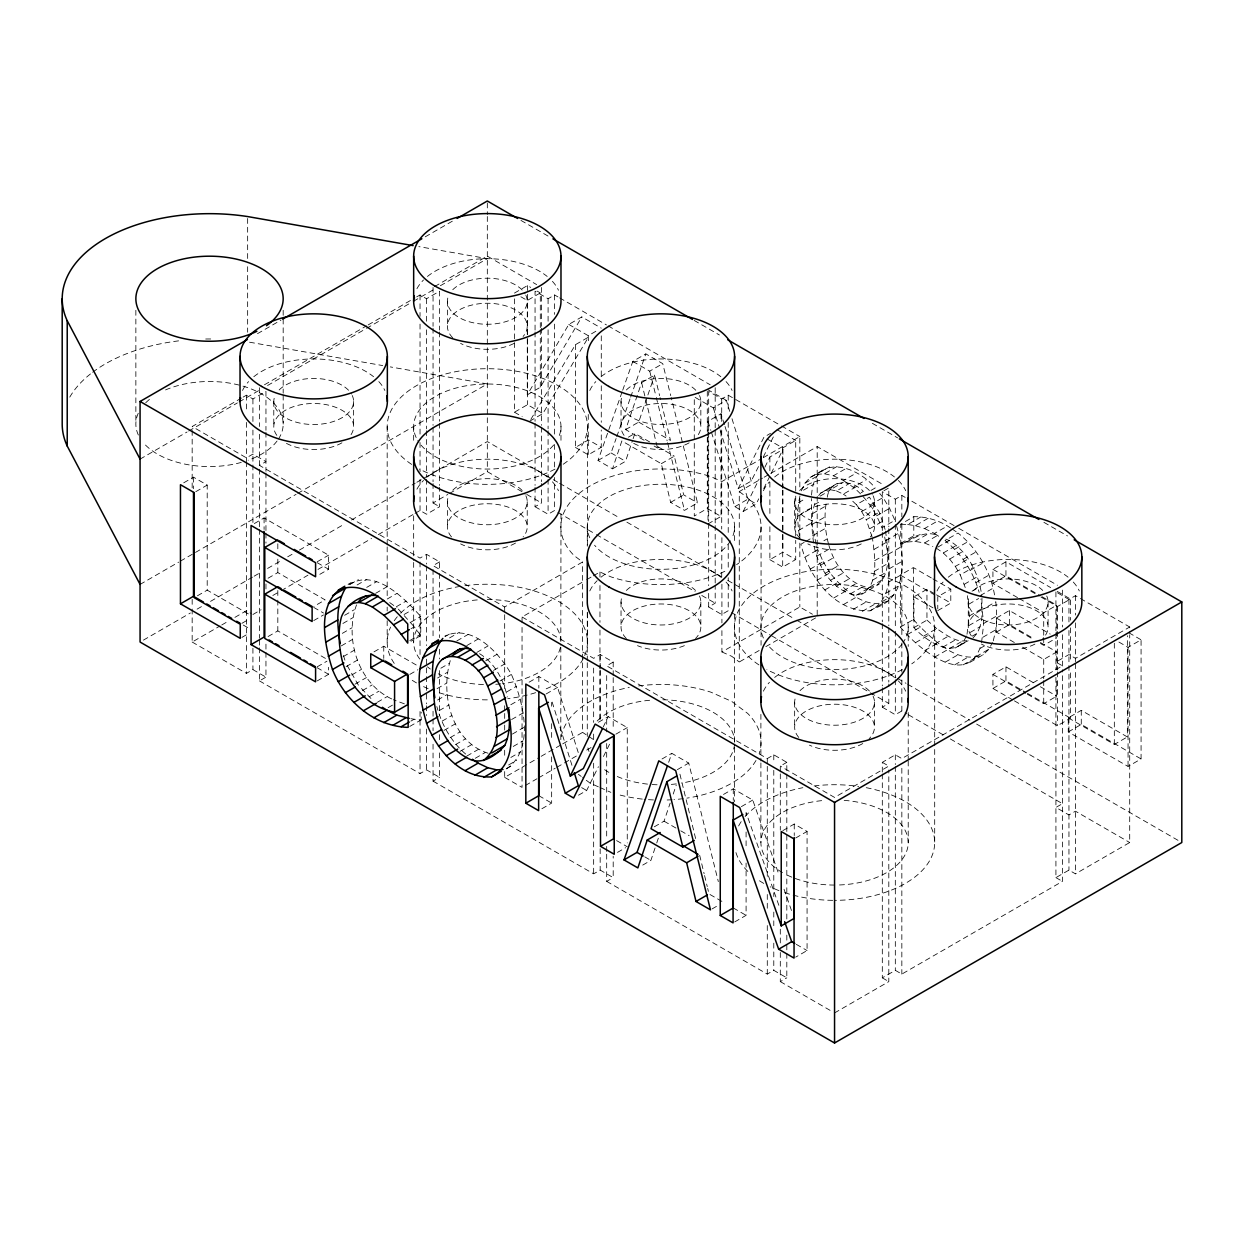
<?xml version="1.0" encoding="UTF-8"?>
<svg xmlns="http://www.w3.org/2000/svg" width="1244" height="1244" viewBox="0 0 1244 1244"><rect width="100%" height="100%" fill="white"/><g stroke="black" fill="none" stroke-linecap="round" stroke-linejoin="round"><path stroke-width="0.75" stroke-dasharray="5 3.75" d="M814.12 546.38C818.661 567.917 832.874 591.382 856.214 595.207C880.705 590.807 874.734 556.628 872.526 538.605M828.924 545.416C834.32 564.589 848.377 584.416 869.229 587.697C893.721 583.296 887.749 549.117 885.557 531.095M488.052 753.226C450.655 741.393 439.785 692.068 450.997 658.34M813.592 542.866C811.586 529.182 810.746 514.549 815.551 501.379M828.473 543.768C824.772 529.866 823.948 514.969 826.576 500.803M981.967 598.317L981.858 618.097L980.039 626.758L967.008 634.284L969.371 615.92L967.428 595.705M391.72 698.941C358.054 683.267 344.246 638.405 356.546 604.833M804.168 542.353L800.918 544.234C808.476 575.972 834.18 612.312 870.038 610.82C896.115 597.742 889.584 560.484 884.655 536.988M876.662 607.554C910.064 594.99 903.984 551.263 896.007 523.973M506.51 768.916C535.511 748.686 523.195 701.6 511.393 674.404C499.015 652.587 472.269 623.477 444.948 636.026M799.426 535.635C797.155 521.718 796.953 507.163 800.576 493.464M816.173 544.141L811.554 522.947L811.368 498.517M981.547 642.79L983.709 623.446L980.878 599.033M993.272 640.816L995.869 629.744L996.739 615.92L995.853 601.769L982.838 609.28M811.57 495.112C814.027 452.863 856.245 464.836 875.232 487.959L868.716 491.722M931.274 577.885L913.376 567.559L900.361 575.07L900.361 627.085C917.046 647.766 967.661 690.342 981.112 644.641M622.062 392.015L598.022 460.451L612.514 468.817L621.86 440.936L661.295 463.701L670.64 502.389L684.511 510.382L697.526 502.871L671.2 397.505M612.514 468.817L625.53 461.306L632.543 440.392M633.134 438.65L634.891 433.41L649.679 441.947M642.744 865.093L650.892 860.381L656.148 844.707M656.739 842.966L659.071 835.984M654.282 826.825L664.047 821.18L670.158 803.095M673.206 794.061L676.254 785.026M644.097 440.236L625.67 429.615L641.609 382.639L654.639 375.128L659.615 395.654M625.67 429.615L638.701 422.089L647.284 396.805M647.891 395.001L654.639 375.128M622.7 390.212L632.807 361.398L645.838 353.887L662.741 363.652L670.734 395.623M598.022 460.451L611.053 452.94L616.107 438.526M616.744 436.737L630.024 398.904M630.661 397.1L645.838 353.887M668.65 762.339L671.807 753.335L688.725 763.085L718.332 881.623M827.244 497.258C829.997 478.147 852.824 479.889 863.352 491.427L858.469 494.241M966.277 635.933C956.481 661.761 925.707 640.629 913.936 627.645L913.936 596.84L926.951 589.314L934.897 593.901M973.041 637.923L977.069 633.336L980.039 626.758M823.155 469.937L810.139 477.463L804.899 483.216L800.981 491.629L814.011 484.103M603.231 726.994L608.207 716.606L627.256 727.6L627.256 842.903M711.428 432.197L734.877 506.666L743.197 511.471L759.042 479.142M764.873 467.231L769.88 457.014L782.896 449.504L782.896 488.239M743.197 511.471L756.212 503.944L758.716 498.844M763.723 488.628L770.394 475.021M771.218 473.326L782.896 449.504M578.507 795.196L586.655 790.5L598.411 766.724M603.449 756.539L611.022 741.268M720.12 429.895L738.205 488.581L763.987 437.126L770.502 433.378M738.205 488.581L751.236 481.07L758.964 465.629M763.256 457.061L773.566 436.473M970.273 662.166L983.289 654.655L989.042 649.104L992.432 642.464M540.3 327.607L540.3 292.946L527.285 300.473L527.285 394.815L568.788 324.435L581.803 316.925L601.272 328.152M527.285 394.815L540.3 387.288L581.803 316.925M530.83 419.43L575.443 344.681L588.459 337.155L542.866 413.568L529.851 421.094M818.676 495.625L820.465 493.262L837.989 482.952M349.035 584.696C375.393 567.933 403.896 597.913 420.767 616.464L420.767 635.591L411.002 641.235M257.492 333.672L280.988 320.112M425.246 236.827L453.765 220.359M241.492 398.049L192.167 426.536L246.421 457.854L252.921 454.091L265.952 461.617L259.436 465.38L420.037 558.089L426.552 554.342L439.567 561.853L439.567 571.556M243.124 397.1L246.421 395.203L252.921 398.966L265.952 391.456L265.952 430.284M264.459 384.785L366.498 325.881M368.177 324.917L415.014 297.86M416.693 296.896L420.037 294.968L426.552 298.731L439.567 291.205L439.567 330.049M434.7 286.509L487.321 256.124L536.646 284.596M140.074 459.114L187.051 431.995M188.715 431.03L237.371 402.932M239.05 401.967L260.851 389.372M267.569 385.5L364.865 329.333M366.529 328.369L411.826 302.214M413.506 301.25L433.643 289.619M440.345 285.747L487.321 258.628L418.839 246.607M183.723 482.812L193.489 477.167L207.204 485.082L207.204 590.154L248.349 613.898M514.456 293.071L527.487 285.56L530.69 287.411M195.806 491.675L207.204 485.082M535.06 330.049L535.06 291.205L548.091 298.731L554.591 294.968L557.934 296.896M140.074 584.416L178.654 562.132M180.333 561.168L296.088 494.334M297.751 493.37L487.321 383.93L390.305 366.902M254.32 523.568L264.086 517.939L328.603 555.182L328.603 569.27L317.204 575.848M568.788 324.435L588.256 335.678L598.022 330.033M514.456 298.84L514.456 412.215L527.487 404.689L542.866 413.568M197.438 595.783L207.204 590.154M143.433 640.116L190.394 612.997M197.112 609.125L202.134 606.217M210.531 601.365L252.47 577.154M254.149 576.19L260.851 572.318M267.569 568.446L280.988 560.702M287.691 556.814L292.729 553.922M299.431 550.05L344.728 523.895M351.446 520.023L415.185 483.216M416.864 482.252L487.321 441.573L557.934 482.345M268.051 578.227L277.816 572.582L325.135 599.903L313.752 606.481M317.204 561.759L328.603 555.182M632.807 361.398L649.726 371.163L662.741 363.652M192.167 609.047L192.167 642.044L220.11 625.919M221.759 624.97L228.336 621.16M234.914 617.366L246.421 610.726L251.304 613.541M272.825 595.487L279.511 591.615M281.191 590.651L307.952 575.194M317.998 569.41L371.521 538.496M378.223 534.625L413.35 514.347M415.014 513.383L420.037 510.491L426.552 514.238L439.567 506.728L439.567 487.306M433.052 483.558L433.052 502.965L447.856 494.428M449.504 493.479L487.321 471.647L525.123 493.479M252.921 614.489L261.069 609.778M241.896 623.337L248.396 619.574M241.896 637.41L248.396 633.647M575.443 344.681L575.443 447.42L588.459 439.894L601.272 447.296L601.272 430.004M348.071 584.338L351.337 582.472M350.233 584.276L358.365 579.58M357.09 584.975L366.856 579.346M268.051 636.555L277.816 630.91L326.97 659.289M575.443 447.42L588.256 454.822L601.272 447.296M366.731 587.37L376.497 581.741M628.375 437.173L634.891 433.41M313.752 620.569L323.518 614.925M375.626 593.326L387.024 586.748M344.619 615.298L354.385 609.653M192.167 642.044L246.421 673.377L252.921 669.614L265.952 677.14L265.952 651.887M439.567 561.853L433.052 565.616L504.675 606.963L582.596 561.977L574.215 555.679A100.126 57.815 0 0 1 590.138 485.891A100.126 57.815 0 0 1 711.008 476.701L721.909 481.537L761.701 458.569M535.06 487.306L535.06 506.728L541.575 502.965L541.575 483.558M708.676 430.284L708.676 391.456L721.707 398.966L728.222 395.203L779.848 425.013M721.022 431.202L721.022 516.431L707.292 508.501L694.276 516.027L694.276 396.883L713.325 407.892L726.356 400.366L729.746 411.375M342.909 623.462L352.674 617.817M387.226 599.017L396.991 593.388M654.126 446.036L657.485 447.98L660.735 446.098M707.991 434.856L707.991 421.296L721.022 413.77L724.443 424.671M259.436 647.891L259.436 680.888L265.952 677.14M535.06 506.728L548.091 514.238L554.591 510.491L554.591 477.478M342.333 633.351L352.099 627.707M396.385 606.699L406.15 601.07M341.307 645.885L352.705 639.307M661.295 463.701L674.31 456.175L683.671 494.863L697.526 502.871M404.098 614.489L413.863 608.845M317.204 666.815L326.97 661.17M343.126 656.661L354.524 650.083M411.002 622.109L420.767 616.464M317.204 680.903L328.603 674.326L328.603 667.282M411.033 628.733L414.283 626.852L420.767 635.591M346.081 666.644L357.479 660.066M373.993 651.872L383.758 646.242L417.922 665.96M409.82 640.551L419.586 634.906M351.757 674.963L361.522 669.319M355.022 684.153L366.42 677.576M670.64 502.389L683.671 494.863M445.01 636.617L451.525 632.854M449.566 637.923L459.331 632.294M763.365 457.621L799.83 436.551L799.83 490.774M362.455 690.544L372.22 684.9M767.097 438.93L782.694 447.933L795.709 440.423L795.709 494.226M456.843 640.924L468.242 634.347M369.126 696.811L378.891 691.182M409.789 674.419L417.922 669.723M466.749 645.605L478.131 639.027M522.045 622.793L522.045 616.993L585.038 580.621M586.702 579.657L591.662 576.781M593.326 575.832L599.966 572.007L610.866 576.843A100.126 57.815 0 0 0 726.978 570.218M759.167 650.488L739.278 661.979L739.278 491.567L762.494 478.162M764.143 477.214L769.119 474.337M770.782 473.373L817.199 446.58L883.815 485.051M377.305 702.285L387.071 696.656M440.858 668.199L449.006 663.503M476.763 652.447L488.146 645.869M437.593 677.996L447.358 672.351M734.877 506.666L747.908 499.139L756.212 503.944M388.128 707.649L394.643 703.886M707.991 523.942L721.022 516.431M437.048 688.678L446.814 683.034M485.735 660.813L497.118 654.235M810.139 477.463L829.639 466.858M804.899 483.216L817.93 475.706M816.608 474.384L824.414 473.777L837.43 466.267M437.593 700.014L447.358 694.385M493.526 670.423L504.924 663.829M824.414 473.777L833.387 475.783L846.402 468.257M410.893 721.1L414.143 719.234L421.187 719.841L421.187 712.143M409.789 726.418L421.187 719.841M798.539 502.638L805.055 498.875M439.179 710.604L448.944 704.959M820.465 493.262L833.48 485.751M833.387 475.783L843.401 480.495L856.416 472.984M824.974 490.478L830.339 489.716L843.354 482.206M500.01 680.981L511.393 674.404M820.154 496.107L829.919 490.463M830.339 489.716L836.481 490.96L849.496 483.434M814.229 504.784L820.729 501.021M442.133 721.116L451.899 715.487M797.731 516.229L810.746 508.703M843.401 480.495L853.291 487.244L866.322 479.733M836.481 490.96L843.323 494.148L856.354 486.622M812.565 513.632L825.581 506.106M506.868 691.835L516.633 686.206M443.952 730.43L455.335 723.852M529.073 682.194L538.839 676.565L557.545 687.357L578.647 753.802M798.524 530.473L811.554 522.947M812.005 524.47L825.021 516.944M450.204 737.599L459.969 731.954M852.762 501.239L856.385 504.675L869.416 497.165L879.29 512.186L885.106 529.431M510.786 704.757L520.552 699.128M613.199 675.679L613.199 662.088L600.168 654.577L593.652 658.34L522.045 616.993M883.924 490.742L888.807 487.928L888.807 526.756M769.88 526.741L769.88 559.676L782.896 552.149L795.709 559.551L795.709 540.347M812.534 535.806L825.565 528.296M805.801 541.404L813.934 536.708M870.007 505.064L883.038 497.538L889.615 508.314L894.887 520.319L881.856 527.829C875.978 512.139 866.306 497.88 853.291 487.244M455.553 744.581L465.318 738.936M856.385 504.675L861.641 511.548L874.672 504.038M546.163 693.934L557.545 687.357M511.595 719.53L522.993 712.952M259.436 680.888L420.037 773.612L426.552 769.849L439.567 777.376L439.567 752.138M613.199 662.088L606.683 665.851L767.284 758.576L773.784 754.813L786.814 762.339L786.814 772.042M708.676 593.372L708.676 606.963L715.191 603.2L715.191 585.737M882.307 530.519L882.307 491.691L895.322 499.202L901.838 495.454L905.181 497.382M823.901 540.751L827.151 538.87M460 751.36L471.398 744.783M769.88 559.676L782.694 567.077L795.709 559.551M872.091 536.942L866.259 519.712L879.29 512.186M804.821 557.219L817.837 549.708L816.717 545.992M876.585 515.825L889.615 508.314M466.811 756.072L478.209 749.494M816.779 556.208L829.795 548.682M512.404 734.069L523.802 727.491M869.867 528.653L882.898 521.127M433.052 744.239L433.052 781.139L439.567 777.376M475.255 758.28L485.02 752.636M810.139 569.161L823.155 561.635L817.837 549.708M820.496 565.258L833.511 557.732M513.243 746.447L523.009 740.818M907.249 542.042L914.978 541.435L924.541 542.944L937.556 535.433C924.199 529.835 913.531 539.196 901.947 543.986L900.765 543.301L900.765 524.191L913.796 516.664C926.842 516.587 939.78 520.614 950.54 527.954M900.765 524.191L907.669 524.533L920.684 517.006M825.099 573.36L838.129 565.833M816.966 580.326L829.997 572.815C843.183 589.64 867.037 612.001 889.678 600.043M885.775 540.642L898.79 533.132M510.849 757.456L520.614 751.811M874.174 549.35L887.19 541.84M907.669 524.533L915.397 525.668L928.413 518.142M508.578 764.998L516.711 760.302M830.448 580.326L843.463 572.815M915.397 525.668L924.541 528.544L937.556 521.034M900.765 543.301L913.796 535.791L914.962 536.475L920.265 534.531M901.947 543.986L914.962 536.475M874.719 560.671L887.734 553.16M824.865 589.936L837.881 582.425M888.185 554.326L901.2 546.8M598.442 722.251L608.207 716.606M504.675 771.56L504.675 777.376L539.492 757.269M541.156 756.321L561.044 744.829M562.708 743.865L582.596 732.389L582.596 561.977M721.909 630.646L721.909 651.949L799.83 606.963L812.456 614.256M836.528 586.173L849.543 578.647M914.978 541.435L927.993 533.909M924.541 528.544L934.508 533.427L947.539 525.917M874.19 571.4L887.205 563.874M843.323 590.884L856.354 583.358M833.698 598.006L846.729 590.496M888.994 568.912L902.009 561.402M872.588 580.139L885.604 572.613M850.134 594.026L863.149 586.515M994.547 594.927C990.317 570.809 977.131 548.417 958.051 533.038L945.036 540.565C961.41 553.782 973.492 572.084 979.152 592.362M937.805 547.127L949.203 540.549C968.687 552.274 979.183 574.697 981.889 596.638M525.357 785.477L536.957 778.775M538.621 777.827L555.197 768.248M556.861 767.299L576.749 755.808M586.702 750.07L591.662 747.193M765.806 646.662L817.199 616.993L817.199 446.58M869.929 586.888L882.945 579.362M856.214 595.207L869.229 587.697M615.858 734.178L627.256 727.6M843.401 604.6L856.416 597.089M861.563 594.414L879.213 584.12M888.2 582.332L901.216 574.821M936.172 548.075L943.263 552.974L956.294 545.463M954.677 549.304L967.708 541.793M853.337 609.327L866.353 601.801M885.806 593.31L898.821 585.8M943.263 552.974L949.654 559.085L962.669 551.574M862.247 611.395L875.263 603.884M881.918 601.754L894.949 594.243M870.038 610.82L883.053 603.309M963.167 559.349L976.182 551.838M949.654 559.085L955.314 566.409L968.33 558.883M541.886 808.74L551.652 803.095L551.652 756.616M965.235 587.51L960.259 574.93L973.274 567.419M970.196 570.358L983.226 562.832M937.774 610.602L950.789 603.076L950.789 589.158L937.774 596.685L937.774 608.86M964.271 584.276L977.302 576.749M662.041 758.964L671.807 753.335M1017.514 597.587L992.93 583.389L992.93 569.317L1005.945 561.79L1050.62 587.572M975.965 582.596L988.98 575.07M900.361 627.085L913.376 619.559L913.376 567.559M972.03 591.195L980.163 586.499M913.936 627.645L926.951 620.118L926.951 589.314M992.93 583.389L1005.945 575.879L1040.357 595.736M907.389 634.58L920.404 627.069C936.405 642.682 959.217 664.483 983.289 654.655M677.327 769.663L688.725 763.085M980.21 595.612L993.241 588.101M968.858 604.164L978.639 598.519M923.639 636.119L936.654 628.609C945.58 634.316 955.299 642.682 966.697 640.691M915.6 642.604L928.615 635.093M969.371 615.92L982.387 608.394M935.208 643.77L948.223 636.244M924.743 650.534L937.774 643.008M968.827 625.608L981.858 618.097M942.657 647.253L955.672 639.727M983.709 623.446L996.739 615.92M1014.342 642.495L996.397 632.123L996.397 618.035L1009.413 610.524L1050.216 634.082M934.648 657.127L947.679 649.617M949.312 648.668L962.327 641.142M972.186 636.15L977.069 633.336M955.128 648.046L968.143 640.536M960.01 645.449L968.159 640.753M982.853 637.27L995.869 629.744M996.397 632.123L1009.413 624.612L1033.888 638.732M945.129 662.212L958.16 654.702M617.49 852.389L625.623 847.693M723.51 794.449L733.276 788.82L752.744 800.063L778.931 874.672M980.256 648.326L985.139 645.512M1019.147 598.535L1043.716 612.717L1056.747 605.206L1056.747 635.933M954.677 664.856L967.708 657.33M433.052 781.139L593.652 873.848L600.168 870.1L613.199 877.611L613.199 856.261M780.299 771.918L780.299 766.086L786.814 762.339M882.307 687.792L882.307 707.198L888.807 703.451L888.807 684.029M1057.555 592.859L1068.954 599.452L1075.454 595.689L1078.75 597.587M1040.901 597.011L1057.447 606.559L1070.462 599.033L1070.462 620.181M976.027 656.63L989.042 649.104M963.12 664.871L976.136 657.361M606.683 854.193L606.683 881.374L613.199 877.611M882.307 707.198L895.322 714.725L901.838 710.962L906.86 713.854M741.362 806.641L752.744 800.063M1012.787 699.905L992.93 688.445L992.93 674.372L1005.945 666.846L1033.811 682.94M1040.45 643.475L1043.716 645.372L1056.747 637.845M992.93 688.445L1005.945 680.934L1025.802 692.395M1022.506 647.191L1043.716 659.444L1056.747 651.934L1056.747 669.241M882.307 772.042L882.307 762.339L895.322 754.813L901.838 758.576L1062.438 665.851L1055.923 662.088L1068.954 654.577L1075.454 658.34L1129.707 627.007L1129.707 632.838M782.865 830.603L794.247 824.026L807.076 831.427L807.076 950.556L795.678 957.134M795.678 838.005L807.076 831.427M1118.9 642.044L1128.059 647.331L1141.075 639.805L1141.075 758.949L1128.059 766.459L1068.254 731.938L1068.254 717.85L1081.269 710.34L1127.359 736.946L1127.359 635.7M1027.342 694.23L1043.716 703.7L1056.747 696.173L1056.747 678.866M712.112 908.897L718.628 905.134M1014.435 700.87L1057.447 725.703L1070.462 718.177L1070.462 670.143M734.706 921.928L746.089 915.351L746.089 863.025M1068.254 731.938L1081.269 724.428L1141.075 758.949M1068.254 717.85L1114.329 744.456L1127.359 736.946M606.683 881.374L767.284 974.099L773.784 970.336L786.814 977.846L786.814 952.609M780.299 952.484L780.299 981.609L786.814 977.846M882.307 773.986L882.307 977.846L895.322 970.336L901.838 974.099L1062.438 881.374L1062.438 669.707M1055.923 677.358L1055.923 877.611L1068.954 870.1L1075.454 873.848L1129.707 842.53L1129.707 634.782M834.553 1012.927L888.807 981.609L888.807 769.974M506.277 768.559L511.393 766.086M249.562 342.209L382.701 365.565M410.862 718.643L414.143 719.234M404.362 703.824L393.26 699.719M945.875 539.087L949.203 540.549M924.541 542.944L932.86 546.614M721.909 651.949L731.736 656.303L739.278 661.979M593.404 739.511L582.596 732.389M598.317 786.799L590.138 783.16L582.596 777.5M599.966 787.514L610.866 792.35M520.941 220.406L549.537 236.92M694.152 320.408L719.374 334.963M872.386 423.318L897.624 437.872M1043.918 522.34L1067.461 535.931M559.613 297.86L606.45 324.917M608.129 325.881L710.168 384.785M781.512 425.977L799.83 436.551M911.868 501.239L957.04 527.316M958.72 528.28L1057.416 585.271M1080.383 598.535L1129.707 627.007M537.097 291.096L540.3 292.946M707.292 389.372L726.356 400.366M777.002 429.615L795.709 440.423M1057.229 591.398L1070.462 599.033M1128.883 632.761L1141.075 639.805M1041.99 596.685L1056.747 605.206M520.863 296.772L527.285 300.473M992.93 569.317L1039.253 596.047M932.891 578.833L950.789 589.158M1040.419 642.51L1056.747 651.934M996.397 618.035L1032.302 638.763M638.701 422.089L670.5 440.454L660.082 397.52M936.499 594.819L950.789 603.076M900.361 575.07L934.524 594.803M657.889 446.689L674.31 456.175M913.936 596.84L933 607.849M1040.357 686.719L1056.747 696.173M611.053 452.94L625.53 461.306M1027.451 693.343L1070.462 718.177M992.93 674.372L1025.694 693.281M514.456 412.215L522.153 416.647M559.629 483.31L620.165 518.266M626.883 522.153L721.053 576.516M727.787 580.404L732.825 583.312M734.504 584.291L795.04 619.232M796.72 620.212L895.929 677.482M897.624 678.462L906.021 683.314M907.7 684.278L969.931 720.198M976.649 724.086L1180.121 841.55M526.772 494.428L541.575 502.965M557.934 512.419L594.741 533.66M596.42 534.625L695.116 591.615M701.803 595.487L715.191 603.2M731.565 612.654L770.036 634.875M771.715 635.839L868.732 691.851M870.411 692.815L888.807 703.451M908.524 714.833L943.652 735.111M950.354 738.967L1062.438 803.686L1055.923 807.449L1068.954 814.96L1075.454 811.197L1129.707 842.53M708.676 606.963L721.707 614.489L728.222 610.726L728.222 577.714M433.052 502.965L439.567 506.728M882.307 762.339L888.807 766.086L834.553 797.42L780.299 766.086M1055.923 877.611L1062.438 881.374M317.142 562.646L328.603 569.27M313.721 607.399L323.502 613.043M664.047 821.18L679.115 829.872M680.795 830.852L689.16 835.673M581.663 787.623L586.655 790.5M882.307 977.846L888.807 981.609M243.311 625.079L248.302 627.956M317.018 667.639L328.603 674.326M538.839 795.693L551.652 803.095M616.589 840.586L627.256 846.744M644.734 856.836L650.892 860.381M721.893 901.387L709.018 893.954L707.681 888.434M733.276 907.949L746.089 915.351M796.3 944.351L807.076 950.556M504.675 777.376L522.045 787.39L522.045 624.737M780.299 981.609L831.272 1011.03M952.049 528.964L958.051 533.038M934.508 533.427L942.019 538.528M843.323 494.148L846.122 496.061M479.578 653.706C494.863 663.005 503.664 679.939 507.319 696.998M389.714 602.594L396.991 607.787M739.278 491.567L747.644 497.864A100.126 57.815 0 0 1 736.588 564.636M578.413 774.343L581.197 776.443M926.951 620.118L936.654 628.609M370.945 698.475L359.625 686.564M465.645 754.035C451.308 741.813 441.636 724.677 436.846 706.576M398.36 609.156L414.283 626.852M913.376 619.559L920.404 627.069M879.695 493.433L883.038 497.538M358.412 685.18L347.154 665.493M823.155 561.635L829.997 572.815M955.314 566.409L960.259 574.93M861.641 511.548L866.259 519.712M778.853 905.321L746.089 812.627L746.089 816.499M784.031 889.242L791.697 911.074M343.406 655.433L345.505 662.026M725.019 426.49L747.908 499.139M707.991 421.296L710.853 430.377M571.96 765.309L551.652 700.45L551.652 706.25M732.001 418.715L751.236 481.07M713.325 407.892L719.545 428.06M649.726 371.163L655.837 395.623M656.303 397.505L667.111 440.78M667.577 442.662L684.511 510.382M679.924 774.172L695.862 839.544M641.609 382.639L657.485 447.98M699.672 855.266L704.12 873.692M704.571 875.527L707.245 886.583M1128.059 647.331L1128.059 766.459M1114.329 643.226L1114.329 744.456M1081.269 710.34L1081.269 724.428M1075.454 595.689L1075.454 615.096M1075.454 622.871L1075.454 661.699M1075.454 663.643L1075.454 873.848M1070.462 627.862L1070.462 662.446M1068.954 599.452L1068.954 622.746M1068.954 630.506L1068.954 664.28M1068.954 665.462L1068.954 870.1M1062.438 590.107L1062.438 627.007M1062.438 634.767L1062.438 667.779M1057.447 606.559L1057.447 629.619M1057.447 631.532L1057.447 669.972M1057.447 671.9L1057.447 725.703M1055.923 591.926L1055.923 630.755M1055.923 632.698L1055.923 669.863M1048.086 601.956L1048.086 627.007M1043.716 612.717L1043.716 635.762M1043.716 637.69L1043.716 645.372M1043.716 659.444L1043.716 678.68M1043.716 680.608L1043.716 703.7M1009.413 610.524L1009.413 624.612M1005.945 561.79L1005.945 575.879M1005.945 666.846L1005.945 680.934M968.283 601.956L968.283 627.007M934.695 627.007L934.695 842.53M913.796 516.664L913.796 535.791M908.213 627.007L908.213 646.429M908.213 712.439L908.213 759.042M908.213 760.986L908.213 842.53M901.838 495.454L901.838 516.804M901.838 524.564L901.838 635.249M901.838 643.008L901.838 672.133M901.838 679.893L901.838 710.962M901.838 768.279L901.838 974.099M895.322 499.202L895.322 522.511M895.322 524.439L895.322 629.293M895.322 631.237L895.322 677.84M895.322 679.768L895.322 714.725M895.322 754.813L895.322 764.516M895.322 766.459L895.322 970.336M888.807 528.7L888.807 625.779M888.807 627.722L888.807 682.085M882.307 532.463L882.307 621.782M882.307 623.711L882.307 685.848M874.454 501.705L874.454 526.772M874.454 702.191L874.454 727.242M799.83 498.517L799.83 541.124M799.83 543.068L799.83 606.963M795.709 496.138L795.709 538.419M794.652 501.705L794.652 526.772M794.652 702.191L794.652 727.242M794.247 824.026L794.247 835.579M786.814 773.986L786.814 919.596M786.814 935.13L786.814 942.905M786.814 944.849L786.814 950.665M782.896 490.167L782.896 532.79M782.896 534.718L782.896 552.149M782.694 447.933L782.694 488.286M782.694 490.214L782.694 532.479M782.694 534.407L782.694 567.077M780.299 773.861L780.299 830.168M780.299 929.19L780.299 944.725M773.784 754.813L773.784 762.588M773.784 770.347L773.784 896.551M773.784 912.085L773.784 925.676M773.784 943.154L773.784 970.336M769.88 457.014L769.88 472.518M769.88 482.19L769.88 517.053M767.284 758.576L767.284 764.407M767.284 766.335L767.284 878.948M767.284 894.483L767.284 910.017M767.284 925.552L767.284 974.099M761.064 526.772L761.064 645.216M760.893 714.383L760.893 760.986M760.893 762.93L760.893 842.53M746.089 832.003L746.089 847.506M734.598 526.772L734.598 544.25M734.598 614.147L734.427 745.451M734.427 747.395L734.427 801.758M733.276 788.82L733.276 800.343M728.222 395.203L728.222 412.681M728.222 422.385L728.222 534.998M728.222 544.716L728.222 569.954M721.707 398.966L721.707 422.26M721.707 430.035L721.707 529.058M721.909 537.703L721.707 577.589M721.909 584.182L721.909 622.902M721.022 413.77L721.022 421.514M715.191 387.693L715.191 428.465M715.191 430.408L715.191 523.6M715.191 525.543L715.191 583.794M708.676 432.228L708.676 521.531M708.676 523.475L708.676 585.613M707.991 436.784L707.991 520.07M707.292 391.285L707.292 435.493M707.292 437.406L707.292 508.501M700.838 401.47L700.838 426.536M700.838 601.956L700.838 627.007M621.036 401.47L621.036 426.536M621.036 601.956L621.036 627.007M613.199 677.622L613.199 730.057M606.683 675.554L606.683 731.861M606.683 743.523L606.683 838.658M606.683 846.418L606.683 852.249M601.272 335.849L601.272 376.201M601.272 385.811L601.272 422.322M600.168 654.577L600.168 668.168M600.168 670.112L600.168 722.531M600.168 848.735L600.168 870.1M599.966 572.007L599.966 577.807M599.966 585.551L599.966 622.342M599.966 630.102L599.966 668.821M599.966 670.765L599.966 723.044M593.652 668.044L593.652 722.406M593.652 734.053L593.652 741.828M593.652 763.178L593.652 873.848M588.256 335.678L588.459 342.971M588.256 414.47L588.256 454.822M587.448 426.536L587.448 544.965M587.448 612.919L587.448 642.044M587.277 526.772L587.277 546.194M587.277 612.203L587.277 660.735M587.277 662.679L587.277 736.464M560.982 426.536L560.982 443.999M560.982 513.896L560.811 645.216M560.811 647.144L560.811 740.351M554.591 294.968L554.591 314.39M554.591 324.093L554.591 434.762M554.591 444.466L554.591 469.719M551.652 723.681L551.652 741.113M548.091 298.731L548.091 322.025M548.091 329.8L548.091 428.807M548.091 430.751L548.091 477.354M548.091 479.298L548.091 514.238M541.575 287.457L541.575 326.286M541.575 328.229L541.575 425.308M541.575 427.252L541.575 481.615M540.3 329.536L540.3 387.288M538.839 676.565L538.839 688.087M535.06 331.977L535.06 421.296M535.06 423.24L535.06 485.362M527.487 285.56L527.487 337.435M527.487 339.363L527.487 404.689M527.223 501.705L527.223 526.772M504.675 606.963L504.675 612.779M504.675 614.707L504.675 688.29M504.675 705.721L504.675 711.537M504.675 713.465L504.675 723.153M504.675 725.081L504.675 732.84M504.675 750.256L504.675 758M487.321 202.927L487.321 214.574M487.321 216.518L487.321 471.647M447.42 301.235L447.42 326.286M447.42 501.705L447.42 526.772M439.567 331.977L439.567 421.296M439.567 423.24L439.567 485.362M439.567 573.5L439.567 637.581M439.567 649.228L439.567 658.931M439.567 670.578L439.567 715.238M439.567 734.66L439.567 742.419M433.052 287.457L433.052 326.286M433.052 328.229L433.052 425.308M433.052 427.252L433.052 481.615M433.052 569.503L433.052 639.4M433.052 711.241L433.052 717.057M433.052 719.001L433.052 730.648M426.552 298.731L426.552 322.025M426.552 329.8L426.552 428.807M426.552 430.751L426.552 477.354M426.552 479.298L426.552 514.238M426.552 554.342L426.552 564.045M426.552 565.989L426.552 645.589M426.552 659.18L426.552 674.714M426.552 676.658L426.552 703.84M426.552 705.783L426.552 715.487M426.552 729.077L426.552 769.849M420.037 294.968L420.037 316.334M420.037 324.093L420.037 434.762M420.037 442.537L420.037 471.647M420.037 479.422L420.037 510.491M420.037 561.977L420.037 657.112M420.037 711.475L420.037 773.612M413.661 426.536L413.661 443.999M413.661 515.84L413.661 560.5M413.661 562.443L413.661 642.044M387.179 426.536L387.179 544.965M387.179 546.909L387.179 599.328M387.179 607.103L387.179 610.991M387.179 620.694L387.179 642.044M383.758 646.242L383.758 658.418M353.591 401.47L353.591 426.536M283.181 310.3L283.181 393.182M283.181 395.11L283.181 424.033M277.816 543.784L277.816 551.465M277.816 559.147L277.816 572.582M277.816 590.511L277.816 598.208M277.816 600.137L277.816 630.91M273.789 401.47L273.789 426.536M265.952 432.228L265.952 471.321M265.952 473L265.952 531.515M265.952 533.178L265.952 543.162M265.952 583.934L265.952 589.765M265.952 644.128L265.952 649.943M264.086 517.939L264.086 529.462M259.436 387.693L259.436 426.521M259.436 434.28L259.436 467.293M259.436 469.237L259.436 527.503M259.436 529.431L259.436 638.172M259.436 640.116L259.436 645.947M252.921 398.966L252.921 422.26M252.921 430.035L252.921 463.81M252.921 464.976L252.921 523.988M252.921 648.264L252.921 669.614M247.649 218.493L247.649 258.985M247.649 266.698L247.649 332.226M246.421 395.203L246.421 412.681M246.421 422.385L246.421 461.229M246.421 461.742L246.421 673.377M193.489 477.167L193.489 488.705M192.167 430.408L192.167 488.659M192.167 599.328L192.167 607.103M135.86 310.3L135.86 424.033M69.773 397.116A147.321 85.058 0 0 1 91.185 373.371M92.647 372.251A147.321 85.058 0 0 1 180.738 340.607M205.695 339.006A147.321 85.058 0 0 1 213.346 339.006M242.984 386.138A73.66 42.529 0 0 1 278.096 439.567M277.039 441.045A73.66 42.529 0 0 1 248.178 460.233M241.258 462.41A73.66 42.529 0 0 1 143.169 442.491M138.364 435.042A73.66 42.529 0 0 1 138.364 413.024M145.735 402.761A73.66 42.529 0 0 1 151.084 398.142M165.545 389.916A73.66 42.529 0 0 1 241.258 385.656M589.78 390.46A73.66 42.529 0 0 1 595.814 381.597M601.054 376.714A73.66 42.529 0 0 1 720.82 376.714M726.061 381.597A73.66 42.529 0 0 1 732.094 390.46M416.927 489.187A73.66 42.529 0 0 1 423.52 480.448M427.438 476.95A73.66 42.529 0 0 1 547.204 476.95M552.429 481.832A73.66 42.529 0 0 1 558.463 490.711M589.78 590.947A73.66 42.529 0 0 1 597.151 580.684M601.054 577.185A73.66 42.529 0 0 1 720.82 577.185M726.061 582.068A73.66 42.529 0 0 1 732.094 590.947M525.854 295.263A39.901 23.03 0 0 1 487.321 324.264A39.901 23.03 0 0 1 448.773 295.263M452.769 289.712A39.901 23.03 0 0 1 491.24 278.314A39.901 23.03 0 0 1 525.108 293.833M452.769 337.808A39.901 23.03 0 0 1 486.015 303.272A39.901 23.03 0 0 1 523.102 336.486M514.021 343.406A39.901 23.03 0 0 1 460.607 343.406M873.101 696.22A39.901 23.03 0 0 1 834.553 725.221A39.901 23.03 0 0 1 796.02 696.22M800.001 690.669A39.901 23.03 0 0 1 838.472 679.271A39.901 23.03 0 0 1 872.339 694.79M798.772 737.443A39.901 23.03 0 0 1 835.859 704.228A39.901 23.03 0 0 1 869.105 738.765M862.776 743.539A39.901 23.03 0 0 1 809.44 745.156M763.412 490.711A73.66 42.529 0 0 1 769.445 481.832M774.67 476.95A73.66 42.529 0 0 1 894.436 476.95M898.355 480.448A73.66 42.529 0 0 1 905.71 490.711M937.027 590.947A73.66 42.529 0 0 1 943.061 582.068M948.301 577.185A73.66 42.529 0 0 1 1068.067 577.185M1073.292 582.068A73.66 42.529 0 0 1 1079.325 590.947M763.412 691.182A73.66 42.529 0 0 1 769.445 682.303M774.67 677.42A73.66 42.529 0 0 1 894.436 677.42M898.355 680.919A73.66 42.529 0 0 1 905.71 691.182M971.315 635.824A39.901 23.03 0 0 1 1010.781 604.024A39.901 23.03 0 0 1 1042.736 638.53M1034.884 644.128A39.901 23.03 0 0 1 981.469 644.128M800.001 538.294A39.901 23.03 0 0 1 833.262 503.742A39.901 23.03 0 0 1 870.334 536.973M861.268 543.892A39.901 23.03 0 0 1 807.854 543.892M624.068 435.353A39.901 23.03 0 0 1 660.937 403.491A39.901 23.03 0 0 1 697.806 435.353M689.145 442.817A39.901 23.03 0 0 1 632.729 442.817M626.385 638.53A39.901 23.03 0 0 1 660.937 603.978A39.901 23.03 0 0 1 695.489 638.53M684.387 645.652A39.901 23.03 0 0 1 637.488 645.652M451.541 536.973A39.901 23.03 0 0 1 487.321 503.742A39.901 23.03 0 0 1 523.102 536.973M515.529 543.053A39.901 23.03 0 0 1 460.607 543.892M763.412 638.016A73.66 42.529 0 0 1 838.689 584.556A73.66 42.529 0 0 1 903.128 642.542M902.071 644.019A73.66 42.529 0 0 1 835.937 669.536A73.66 42.529 0 0 1 768.201 645.481M730.477 540.813A73.66 42.529 0 0 1 665.089 569.239A73.66 42.529 0 0 1 594.585 545.23M589.78 537.781A73.66 42.529 0 0 1 660.937 484.243A73.66 42.529 0 0 1 732.094 537.781M699.47 595.985A39.901 23.03 0 0 1 660.937 624.986A39.901 23.03 0 0 1 622.404 595.985M626.385 590.433A39.901 23.03 0 0 1 695.489 590.433M525.854 495.75A39.901 23.03 0 0 1 487.321 524.75A39.901 23.03 0 0 1 448.773 495.75M452.769 490.198A39.901 23.03 0 0 1 491.24 478.784A39.901 23.03 0 0 1 525.108 494.319M758.902 664.887A100.126 57.815 0 0 1 764.873 585.489A100.126 57.815 0 0 1 902.506 584.54A100.126 57.815 0 0 1 911.759 663.829M902.227 669.614A100.126 57.815 0 0 1 766.895 669.614M411.655 464.401A100.126 57.815 0 0 1 418.217 384.691A100.126 57.815 0 0 1 556.426 384.691A100.126 57.815 0 0 1 562.972 464.401M554.979 469.143A100.126 57.815 0 0 1 419.648 469.143M1046.717 595.985A39.901 23.03 0 0 1 1008.184 624.986A39.901 23.03 0 0 1 969.636 595.985M973.632 590.433A39.901 23.03 0 0 1 1042.736 590.433M873.101 495.75A39.901 23.03 0 0 1 834.553 524.75A39.901 23.03 0 0 1 796.02 495.75M800.001 490.198A39.901 23.03 0 0 1 838.472 478.784A39.901 23.03 0 0 1 872.339 494.319M699.47 395.514A39.901 23.03 0 0 1 662.243 424.499A39.901 23.03 0 0 1 621.813 396.976M626.385 389.947A39.901 23.03 0 0 1 664.856 378.549A39.901 23.03 0 0 1 698.724 394.068M755.994 760.457A100.126 57.815 0 0 1 686.859 798.135M683.236 798.648A100.126 57.815 0 0 1 673.999 799.597M672.133 799.736A100.126 57.815 0 0 1 664.654 800.063M653.473 799.939A100.126 57.815 0 0 1 644.143 799.286M642.293 799.083A100.126 57.815 0 0 1 617.988 794.512M561.293 736.635A100.126 57.815 0 0 1 629.262 687.45M638.623 685.926A100.126 57.815 0 0 1 711.008 692.224L731.736 701.414L747.644 713.387A100.126 57.815 0 0 1 759.135 753.584M734.535 744.13A73.66 42.529 0 0 1 681.836 783.067M676.269 783.891A73.66 42.529 0 0 1 670.547 784.451M657.096 784.762A73.66 42.529 0 0 1 649.399 784.295M647.502 784.109A73.66 42.529 0 0 1 616.962 776.396M608.845 772.353A73.66 42.529 0 0 1 604.009 769.274M589.034 751.5A73.66 42.529 0 0 1 587.899 747.846M597.151 721.022A73.66 42.529 0 0 1 653.255 699.999M662.85 699.781A73.66 42.529 0 0 1 734.598 742.295M416.927 288.701A73.66 42.529 0 0 1 423.52 279.962M427.438 276.463A73.66 42.529 0 0 1 547.204 276.463M552.429 281.346A73.66 42.529 0 0 1 558.463 290.225M242.549 390.46A73.66 42.529 0 0 1 248.582 381.597M253.807 376.714A73.66 42.529 0 0 1 373.573 376.714M378.814 381.597A73.66 42.529 0 0 1 384.847 390.46M416.165 437.546A73.66 42.529 0 0 1 487.321 384.007A73.66 42.529 0 0 1 558.463 437.546M553.673 444.994A73.66 42.529 0 0 1 483.17 468.988A73.66 42.529 0 0 1 417.782 440.563M276.837 435.353A39.901 23.03 0 0 1 313.69 403.491A39.901 23.03 0 0 1 350.559 435.353M341.913 442.817A39.901 23.03 0 0 1 285.482 442.817M866.244 787.685A100.126 57.815 0 0 1 933.389 851.798A100.126 57.815 0 0 1 834.553 900.329M832.702 900.329A100.126 57.815 0 0 1 784.497 892.586M778.946 890.611A100.126 57.815 0 0 1 770.176 886.801M763.754 883.411A100.126 57.815 0 0 1 757.363 879.337M747.846 871.438A100.126 57.815 0 0 1 735.764 851.953M738.625 825.954A100.126 57.815 0 0 1 743.819 818.086M745.094 816.562A100.126 57.815 0 0 1 802.878 787.685M814.074 785.944A100.126 57.815 0 0 1 858.671 786.426M844.178 800.359A73.66 42.529 0 0 1 908.12 844.754A73.66 42.529 0 0 1 836.466 885.044M834.553 885.059A73.66 42.529 0 0 1 784 873.459M782.476 872.604A73.66 42.529 0 0 1 764.811 828.862A73.66 42.529 0 0 1 824.943 800.359M465.007 585.691A100.126 57.815 0 0 1 584.027 657.019M583.249 658.62A100.126 57.815 0 0 1 542.928 690.125M535.635 692.675A100.126 57.815 0 0 1 507.801 698.63M487.321 699.859A100.126 57.815 0 0 1 437.25 692.115M428.123 688.678A100.126 57.815 0 0 1 422.944 686.33M416.507 682.925A100.126 57.815 0 0 1 410.116 678.866M394.255 663.394A100.126 57.815 0 0 1 390.6 627.085M394.255 620.709A100.126 57.815 0 0 1 399.2 614.598M400.599 613.152A100.126 57.815 0 0 1 461.4 586.204M560.344 647.595A73.66 42.529 0 0 1 502.654 683.64M500.757 683.858A73.66 42.529 0 0 1 495.003 684.34M483.481 684.527A73.66 42.529 0 0 1 438.323 673.813M430.377 669.039A73.66 42.529 0 0 1 427.438 666.815M419.803 659.056A73.66 42.529 0 0 1 479.624 599.748M487.321 599.515A73.66 42.529 0 0 1 560.904 640.209M352.239 395.514A39.901 23.03 0 0 1 313.69 424.515A39.901 23.03 0 0 1 275.157 395.514M279.138 389.947A39.901 23.03 0 0 1 317.609 378.549A39.901 23.03 0 0 1 351.477 394.068"/><path stroke-width="1.5" d="M483.403 760.535C506.883 742.03 495.967 700.465 483.543 677.809C470.854 655.883 435.4 642.837 434.343 679.877C431.077 710.246 441.138 747.737 471.989 760.162C484.429 763.956 496.994 754.284 504.753 745.467C509.993 734.349 509.807 721.676 509.06 709.671M431.932 643.552C463.499 629.682 493.401 667.639 503.602 693.717C510.957 719.405 520.381 761.639 491.551 776.894C460.638 778.666 436.815 749.821 426.583 723.324C419.119 697.262 410.396 656.35 438.432 639.789M434.84 697.728C431.948 678.244 429.351 654.577 442.833 638.405M348.258 606.046L353.203 603.231L358.863 602.454L365.238 603.698L378.269 596.187C364.368 591.942 345.925 603.853 341.369 617.179C337.886 630.381 338.866 644.33 341.494 657.594C346.983 684.044 367.633 706.996 394.581 712.237L407.597 704.726L407.597 673.921L394.581 681.432L370.743 667.67L370.743 653.753L408.156 675.352L408.156 727.367C373.915 726.48 344.681 700.388 332.49 669.536C324.124 643.568 315.51 601.972 344.821 586.219M340.312 643.568C337 625.265 335.507 604.568 345.568 588.054L332.552 595.565M647.222 840.027L637.861 867.908L624.006 859.899L658.791 760.846L675.694 770.611L710.479 909.831L696.002 901.465L686.641 862.792L647.222 840.027L660.237 832.5M676.658 776.054L666.893 781.698L651.032 828.706L682.832 847.055L694.23 840.477M624.006 859.899L637.021 852.389L667.39 765.931M548.402 702.316L538.636 707.96L538.636 810.621L525.823 803.22L525.823 684.076L544.53 694.883L570.312 776.085L595.176 724.117L614.241 735.126L614.241 854.27L600.51 846.34L600.51 743.679L613.541 736.168L613.541 838.829L600.51 846.34M602.391 728.735L583.327 768.574L570.312 776.085M600.51 743.679L573.624 798.01L565.32 793.221L538.636 707.96M453.469 654.22C457.092 648.279 465.054 647.175 471.196 649.461L458.181 656.972M358.256 602.049L361.273 598.535L366.218 595.721M1074.178 539.818L1181.8 601.956L1181.8 842.53L834.553 1043.001L140.074 642.044L140.074 401.47L247.432 339.488M282.668 319.148L421.887 238.77M457.123 218.431L487.321 200.999L517.582 218.462M264.785 547.453L315.587 576.781L315.587 562.692L251.07 525.45L251.07 644.594L315.587 681.836L315.587 667.764L264.785 638.436L264.785 594.181L312.12 621.502L312.12 607.43L264.785 580.108L264.785 547.453L277.816 539.943M180.458 603.822L240.263 638.359L240.263 624.27L194.188 597.664L194.188 492.608L180.458 484.693L180.458 603.822L193.489 596.311L203.456 602.065M264.785 594.181L277.816 586.67L281.082 588.552M251.07 644.594L264.086 637.068L264.086 531.39M328.292 603.682L341.322 596.171M325.679 614.318L338.695 606.808M358.863 602.454L371.894 594.927M324.793 627.474L337.824 619.947M365.238 603.698L372.329 606.979L383.727 600.401M325.664 642.293L338.679 634.767M372.329 606.979L383.976 615.313L395.374 608.736M328.26 656.35L339.659 649.772M383.976 615.313L393.539 624.83L403.305 619.185M332.49 669.536L343.888 662.959M393.539 624.83L401.268 634.362L409.4 629.666M338.244 681.712L349.642 675.134M370.743 667.67L383.758 660.16M345.397 692.69L355.162 687.046M426.645 649.461L439.676 641.951M422.742 657.781L435.773 650.254M353.84 702.409L365.223 695.816M420.332 668.666L433.347 661.139M442.258 659.351L459.891 649.01M452.132 655.728L465.147 648.217M363.372 710.79L376.403 703.28M419.523 682.318L432.539 674.792M465.194 660.269L476.576 653.691M373.853 717.804L386.884 710.293L396.789 715.129L409.214 718.348M472.036 664.996L483.434 658.418M420.317 696.656L433.347 689.145M383.774 722.64L396.789 715.129M478.178 670.858L487.943 665.213M392.917 725.283L405.933 717.772M422.711 710.402L434.109 703.824M483.543 677.809L493.308 672.164M401.128 726.745L409.26 722.049M488.052 685.802L497.818 680.157M426.583 723.324L437.981 716.746M491.629 694.634L501.394 689.005M431.855 735.204L441.62 729.575M494.288 704.524L505.686 697.946M438.479 746.105L448.244 740.475M495.952 715.284L508.967 707.758M446.269 755.683L457.668 749.106M496.512 726.76L509.527 719.25M495.983 737.49L508.998 729.979M455.18 763.894L466.562 757.316M494.381 746.229L507.412 738.718M491.738 752.978L504.753 745.467M465.116 770.658L478.131 763.132L487.835 767.735L496.683 769.88L502.98 769.476M488.021 757.751L501.037 750.225M474.804 775.261L487.835 767.735M483.652 777.391L496.683 769.88M491.551 776.894L501.316 771.264M525.823 803.22L538.839 795.693L538.839 691.928M565.32 793.221L578.336 785.695L574.277 772.726M794.247 837.492L794.247 918.352L781.232 925.878L739.729 807.574L720.26 796.331L720.26 915.475L733.074 922.877L733.074 820.138L742.839 814.493M686.641 862.792L698.039 856.214M140.074 401.47L834.553 802.427L1181.8 601.956M696.002 901.465L707.401 894.887M720.26 915.475L733.276 907.949L733.276 802.271M733.074 820.138L778.666 949.203L791.697 941.677L794.76 943.45M338.306 589.983C365.752 578.802 390.772 605.455 407.737 623.99L407.737 643.117L401.268 634.362M413.132 245.612L247.649 216.565A147.321 85.058 0 0 0 67.223 320.734L67.223 446.036L140.074 584.416M552.896 238.864L692.473 319.444M727.787 339.83L863.989 418.466M899.303 438.852L1038.864 519.432M279.449 540.891L284.363 543.721M294.19 549.397L305.666 556.021M308.947 557.918L312.213 559.8M284.347 590.433L295.761 597.027M299.026 598.908L302.292 600.805M305.558 602.687L312.088 606.45M385.345 661.077L391.704 664.747M402.838 671.169L406.011 673.004M683.236 845.78L698.024 854.317M206.768 603.978L210.096 605.906M213.424 607.818L218.4 610.695M221.727 612.608L225.04 614.536M228.367 616.449L231.695 618.361M236.671 621.238L239.999 623.166M269.062 639.945L272.358 641.857M275.67 643.754L278.983 645.667M290.552 652.354L300.488 658.092M303.785 659.989L307.097 661.901M310.409 663.814L315.37 666.675M637.021 852.389L643.195 855.95M778.666 949.203L794.045 958.082L794.045 838.938L781.232 831.536L781.232 925.878M382.39 707.276L386.884 710.293M472.456 759.275L478.131 763.132M67.223 320.734L140.074 459.114M784.622 921.68L791.697 941.677M666.893 781.698L682.832 847.055M1081.845 556.846L1081.845 601.956A73.66 42.529 0 0 1 1008.184 644.485A73.66 42.529 0 0 1 934.524 601.956L934.524 556.846M908.213 456.61L908.213 501.705M908.213 657.081A73.66 42.529 0 0 1 797.731 693.919A73.66 42.529 0 0 1 797.731 620.258A73.66 42.529 0 0 1 908.213 657.081L908.213 702.191M834.553 802.427L834.553 1043.001M760.893 456.61L760.893 501.705M760.893 657.081L760.893 702.191M734.598 356.359L734.598 401.47A73.66 42.529 0 0 1 660.937 443.999A73.66 42.529 0 0 1 587.277 401.47L587.277 356.359M734.598 556.846L734.598 601.956A73.66 42.529 0 0 1 660.937 644.485A73.66 42.529 0 0 1 587.277 601.956L587.277 556.846M560.982 256.124L560.982 301.235A73.66 42.529 0 0 1 482.501 343.671A73.66 42.529 0 0 1 414.283 295.683M560.982 456.61L560.982 501.705A73.66 42.529 0 0 1 482.501 544.141A73.66 42.529 0 0 1 414.283 496.154M413.661 256.124L413.661 301.235M413.661 456.61L413.661 501.705M394.581 681.432L394.581 712.237M387.35 356.359L387.35 401.47M240.03 356.359L240.03 401.47M193.489 492.546L193.489 596.311M62.2 298.731L62.2 424.033A147.321 85.058 0 0 0 67.223 446.036M256.886 331.293A73.66 42.529 0 0 1 137.913 308.683A73.66 42.529 0 0 1 225.988 257.275A73.66 42.529 0 0 1 266.449 325.71M907.933 498.02A73.66 42.529 0 0 1 832.936 544.234A73.66 42.529 0 0 1 761.53 496.154M907.933 698.49A73.66 42.529 0 0 1 832.936 744.705A73.66 42.529 0 0 1 761.53 696.64M386.728 395.919A73.66 42.529 0 0 1 315.307 443.984A73.66 42.529 0 0 1 240.31 397.769M608.845 386.433A73.66 42.529 0 0 0 732.094 367.369A73.66 42.529 0 0 0 641.873 315.292A73.66 42.529 0 0 0 608.845 386.433M435.229 486.668A73.66 42.529 0 0 0 558.463 467.604A73.66 42.529 0 0 0 468.257 415.527A73.66 42.529 0 0 0 435.229 486.668M608.845 586.919A73.66 42.529 0 0 0 732.094 567.855A73.66 42.529 0 0 0 641.873 515.762A73.66 42.529 0 0 0 608.845 586.919M782.476 486.668A73.66 42.529 0 0 0 905.71 467.604A73.66 42.529 0 0 0 815.489 415.527A73.66 42.529 0 0 0 782.476 486.668M956.092 586.919A73.66 42.529 0 0 0 1079.325 567.855A73.66 42.529 0 0 0 989.12 515.762A73.66 42.529 0 0 0 956.092 586.919M435.229 286.198A73.66 42.529 0 0 0 558.463 267.133A73.66 42.529 0 0 0 468.257 215.041A73.66 42.529 0 0 0 435.229 286.198M261.613 386.433A73.66 42.529 0 0 0 384.847 367.369A73.66 42.529 0 0 0 294.626 315.292A73.66 42.529 0 0 0 261.613 386.433"/></g></svg>
